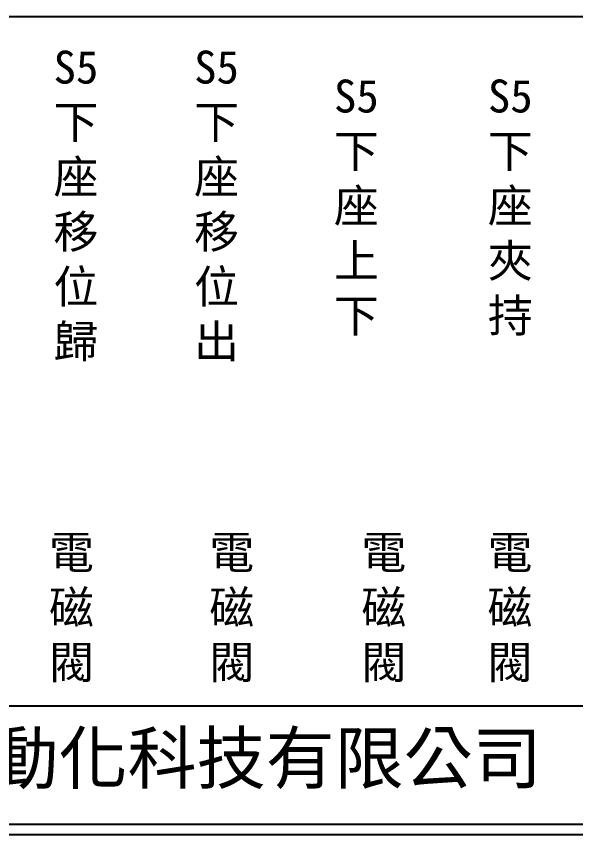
# Model space of a CAD drawing. Extents: x 926 to 1213, y 3 to 207.
# Drawn here: x 992.1 to 1058.4, y 3 to 100 of the extents above; entities that cross this region are included whole.
import ezdxf

# ---------------------------------------------------------------- set-up
doc = ezdxf.new("R2010")
doc.units = 0
doc.layers.add('圖框層', color=7, linetype='CONTINUOUS')
doc.layers.add('標尺寸層', color=3, linetype='CONTINUOUS')
doc.styles.add('CNS', font='romanc.shx', dxfattribs={"bigfont": 'chineset.shx'})
doc.styles.add('STSL', font='kaiu.ttf')

msp = doc.modelspace()

# ---------------------------------------------------------------- linework, layer by layer
at = {"layer": '圖框層', "color": 7}
for p, q in [((926.992, 18.25), (1211.493, 18.25)), ((926.992, 4.25), (1211.493, 4.25)), ((925.742, 3), (1212.742, 3))]:
    msp.add_line(p, q, dxfattribs=at)
at = {"layer": '標尺寸層', "color": 7}
msp.add_line((930.49, 99.958), (1208.361, 99.958), dxfattribs=at)

# ---------------------------------------------------------------- texts
at = {"layer": '圖框層', "color": 4, "style": 'STSL'}
msp.add_text('泓陞自動化科技有限公司', height=6, dxfattribs=at).set_placement((964.346, 9.076))
at = {"layer": '標尺寸層', "color": 7, "char_height": 3.9, "attachment_point": 5, "style": 'CNS'}
for s, insert, width in [('{\\fDFKai-SB|b0|i0|c136|p65;S5下座移位歸}', (999.139, 77.484), 4.96081), ('{\\fDFKai-SB|b0|i0|c136|p65;S5下座移位出}', (1015.808, 77.484), 4.96081), ('{\\fDFKai-SB|b0|i0|c136|p65;S5下座上下}', (1032.389, 77.298), 4.96081), ('{\\fDFKai-SB|b0|i0|c136|p65;S5下座夾持}', (1050.645, 77.298), 4.96081), ('{\\fDFKai-SB|b0|i0|c136|p65;電磁閥}', (998.606, 29.715), 2.84806), ('{\\fDFKai-SB|b0|i0|c136|p65;電磁閥}', (1017.611, 29.715), 2.84806), ('{\\fDFKai-SB|b0|i0|c136|p65;電磁閥}', (1035.648, 29.715), 2.84806), ('{\\fDFKai-SB|b0|i0|c136|p65;電磁閥}', (1050.605, 29.715), 2.84806)]:
    msp.add_mtext(s, dxfattribs=dict(at, insert=insert, width=width))

doc.saveas('drawing.dxf')
